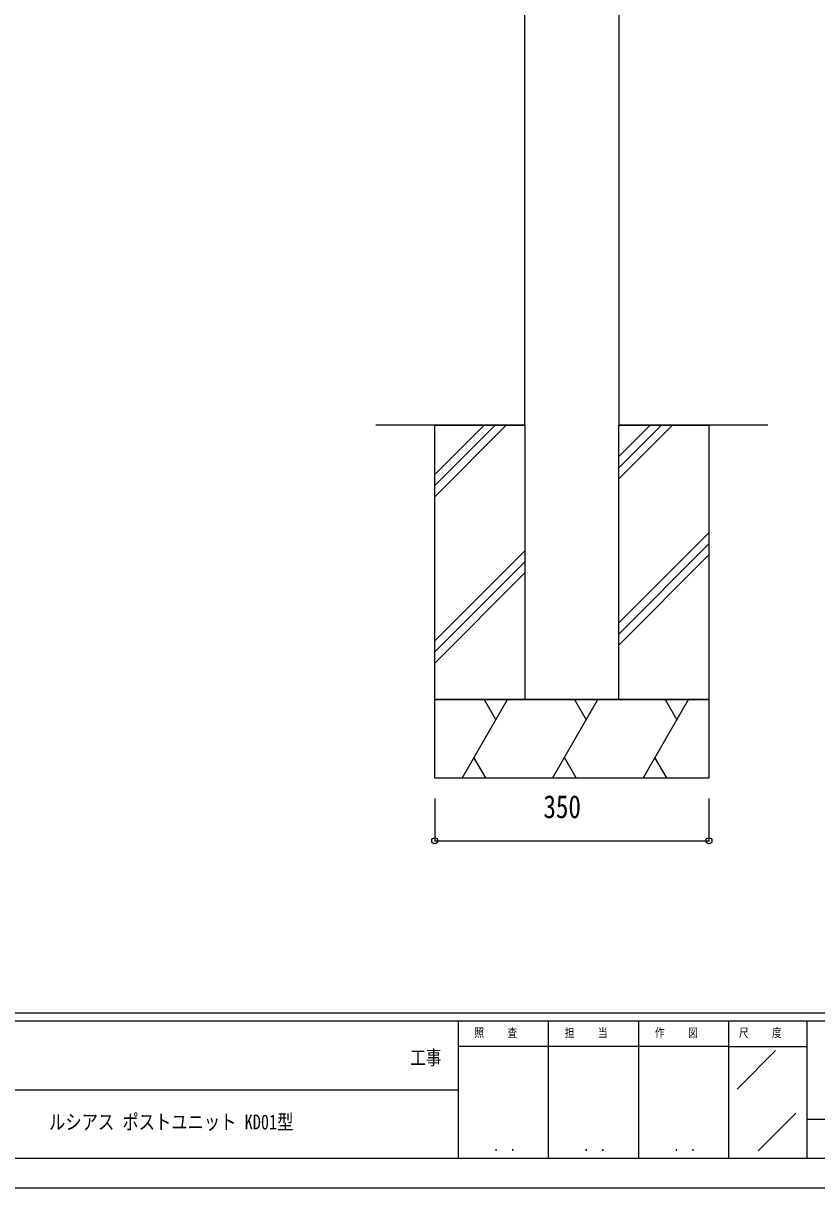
# Model space of a CAD drawing. Units: millimetres, scale not verified. Extents: x -2102 to 2103, y -1485 to 1485.
# Drawn here: x 93 to 1105, y -1485 to 0 of the extents above; entities that cross this region are included whole.
import ezdxf
from ezdxf.enums import TextEntityAlignment as Align

# ---------------------------------------------------------------- set-up
doc = ezdxf.new("R2010")
doc.units = ezdxf.units.MM
doc.header["$LTSCALE"] = 8
for name, color, linetype in [('0-1_USER1', 3, 'Continuous'), ('0-4_YKK_A1', 4, 'Continuous'), ('0-5_YKK_D', 6, 'Continuous'), ('0-6_YKK_ZWAK', 7, 'Continuous')]:
    doc.layers.add(name, color=color, linetype=linetype)
doc.styles.add('ＭＳ ゴシック', font='')
doc.styles.get('ＭＳ ゴシック').set_extended_font_data('MS Gothic')

msp = doc.modelspace()

# ---------------------------------------------------------------- linework, layer by layer
at = {"layer": '0-4_YKK_A1'}
for p, q in [((732.61, -512.4), (732.61, 882.1)), ((852.61, 882.1), (852.61, -512.4)), ((732.61, -512.4), (542.61, -512.4)), ((617.61, -512.4), (732.61, -512.4)), ((617.61, -575.42), (680.629, -512.4)), ((617.61, -589.562), (694.771, -512.4)), ((617.61, -603.704), (708.914, -512.4)), ((1042.61, -512.4), (852.61, -512.4)), ((852.61, -552.552), (892.761, -512.4)), ((852.61, -566.694), (906.904, -512.4)), ((852.61, -580.836), (921.046, -512.4)), ((852.61, -764.684), (967.61, -649.684)), ((852.61, -778.826), (967.61, -663.826)), ((617.61, -787.552), (732.61, -672.552)), ((852.61, -792.968), (967.61, -677.968)), ((617.61, -801.694), (732.61, -686.694)), ((617.61, -815.836), (732.61, -700.836)), ((652.642, -962.4), (710.377, -862.4)), ((680.643, -862.4), (695.51, -888.151)), ((768.112, -962.4), (825.847, -862.4)), ((796.113, -862.4), (810.98, -888.151)), ((883.582, -962.4), (941.317, -862.4)), ((911.583, -862.4), (926.45, -888.151)), ((967.025, -862.4), (967.61, -861.816)), ((682.775, -962.17), (667.775, -936.189)), ((798.245, -962.17), (783.245, -936.189)), ((913.715, -962.17), (898.715, -936.189)), ((622.775, -962.17), (622.908, -962.4)), ((738.245, -962.17), (738.378, -962.4)), ((853.715, -962.17), (853.848, -962.4))]:
    msp.add_line(p, q, dxfattribs=at)
for points in [[(852.61, -512.4), (967.61, -512.4), (967.61, -862.4), (617.61, -862.4), (617.61, -512.4)], [(732.61, -512.4), (732.61, -862.4), (852.61, -862.4), (852.61, -512.4)]]:
    msp.add_lwpolyline(points, dxfattribs=at)
msp.add_lwpolyline([(617.61, -862.4), (967.61, -862.4), (967.61, -962.4), (617.61, -962.4)], close=True, dxfattribs=at)
at = {"layer": '0-5_YKK_D'}
for p, q in [((617.61, -988.4), (617.61, -1043.4)), ((967.61, -988.4), (967.61, -1043.4)), ((617.61, -1042.4), (967.61, -1042.4))]:
    msp.add_line(p, q, dxfattribs=at)
for centre in [(617.61, -1042.4), (967.61, -1042.4)]:
    msp.add_circle(centre, 3.75, dxfattribs=at)
at = {"layer": '0-6_YKK_ZWAK'}
for p, q in [((1947.61, -1262.4), (-1952.39, -1262.4)), ((647.61, -1272.4), (-2.39, -1272.4)), ((762.61, -1272.4), (762.61, -1447.4)), ((877.61, -1272.4), (877.61, -1447.4)), ((992.61, -1272.4), (992.61, -1447.4)), ((1092.61, -1272.4), (992.61, -1272.4)), ((1608.86, -1272.4), (1092.61, -1272.4)), ((1092.61, -1272.4), (1092.61, -1447.4)), ((992.61, -1304.9), (647.61, -1304.9)), ((992.61, -1304.9), (1092.61, -1304.9)), ((1003.652, -1359.046), (1052.619, -1310.079)), ((-2.39, -1359.9), (647.61, -1359.9)), ((1030.436, -1437.894), (1078.546, -1389.784)), ((1092.61, -1397.4), (1608.86, -1397.4)), ((-2.39, -1447.4), (647.61, -1447.4)), ((647.61, -1447.4), (992.61, -1447.4)), ((992.61, -1447.4), (1092.61, -1447.4)), ((1092.61, -1447.4), (1608.86, -1447.4))]:
    msp.add_line(p, q, dxfattribs=at)
msp.add_lwpolyline([(-2102.4, -1484.9), (2102.6, -1484.9), (2102.6, 1485.1), (-2102.4, 1485.1)], close=True, dxfattribs=at)
msp.add_lwpolyline([(992.61, -1272.4), (647.61, -1272.4), (647.61, -1447.4)], dxfattribs=at)

# ---------------------------------------------------------------- texts
at = {"layer": '0-1_USER1', "style": 'ＭＳ ゴシック', "width": 0.8}
msp.add_text('ルシアス ポストユニット KD01型', height=19.06, dxfattribs=at).set_placement((125.575, -1416.331), align=Align.BOTTOM_LEFT)
at = {"layer": '0-5_YKK_D', "style": 'ＭＳ ゴシック', "width": 0.8}
msp.add_text('350', height=29.33, dxfattribs=at).set_placement((756.343, -1022.4), align=Align.BOTTOM_LEFT)
at = {"layer": '0-6_YKK_ZWAK', "style": 'ＭＳ ゴシック', "width": 0.8}
for s, height, p in [('照     査', 11, (668.31, -1296.15)), ('担     当', 11, (783.71, -1296.15)), ('作     図', 11, (898.71, -1296.15)), ('尺     度', 11, (1005.81, -1296.15)), ('工事', 18.33, (586.267, -1333.633)), ('． ．', 12.96, (692.6, -1442.076)), ('． ．', 12.96, (807.6, -1442.076)), ('． ．', 12.96, (922.6, -1442.076))]:
    msp.add_text(s, height=height, dxfattribs=at).set_placement(p, align=Align.BOTTOM_LEFT)

doc.saveas('drawing.dxf')
